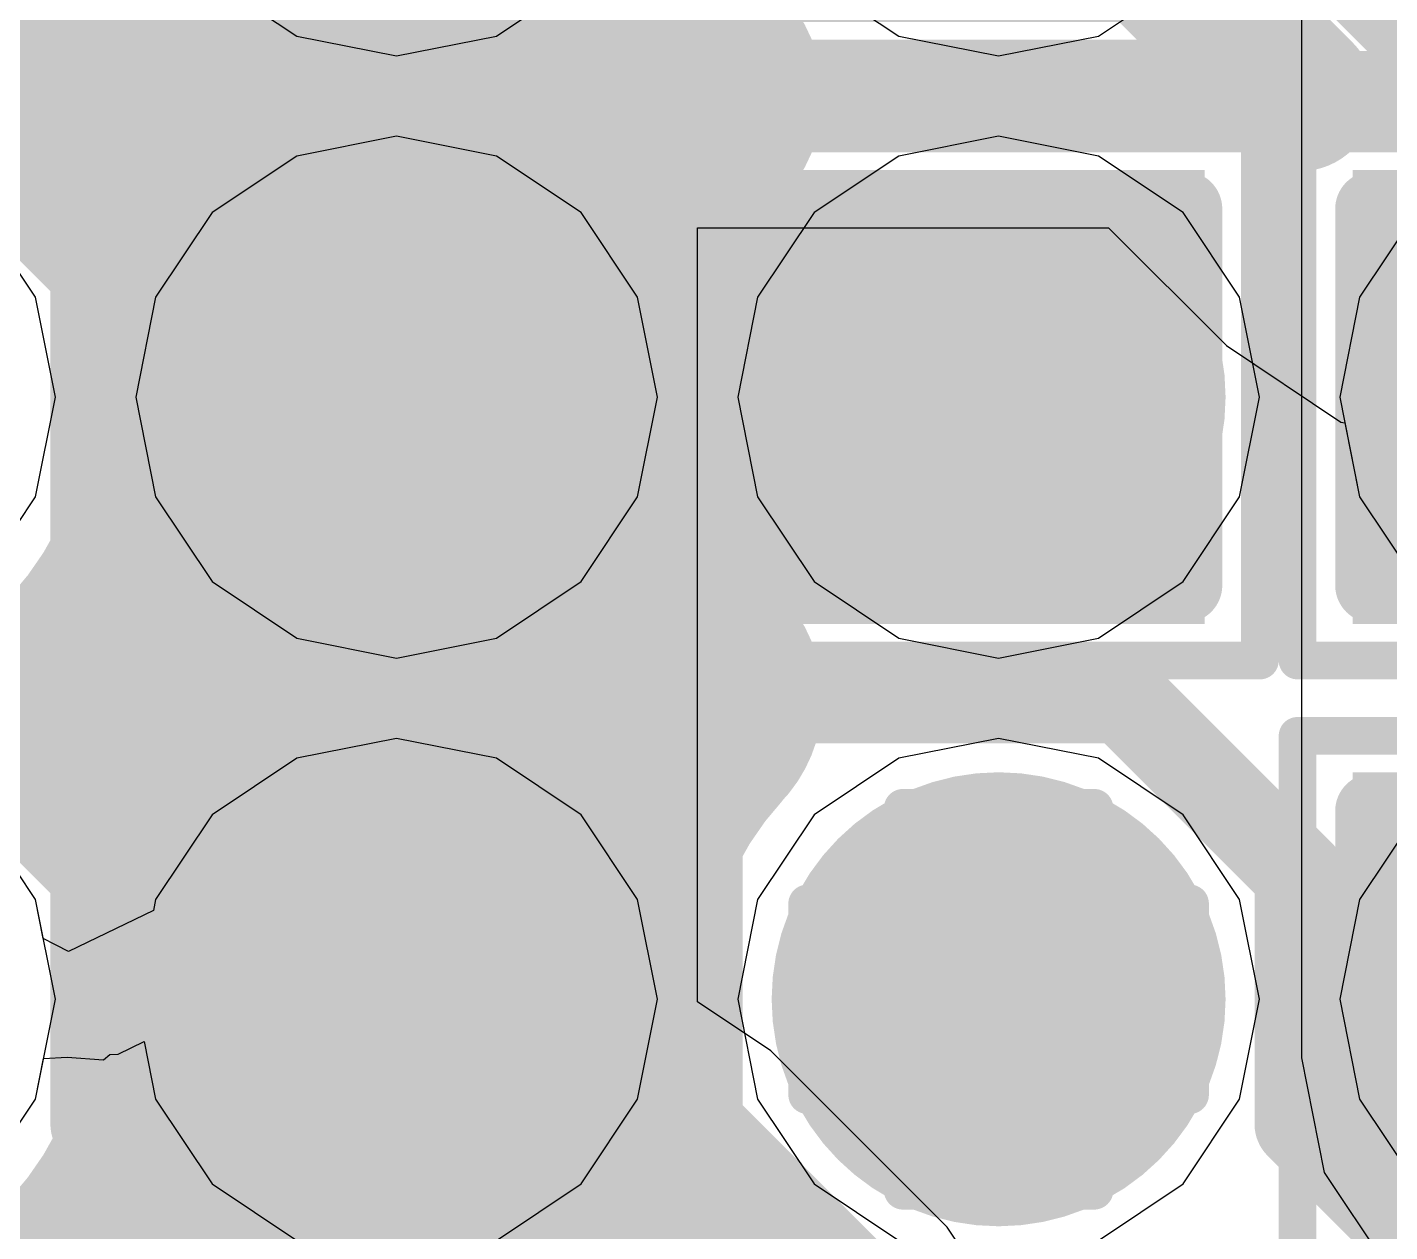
# Model space of a CAD drawing. Header units: millimetres. Extents: x 13 to 259, y -2 to 326.
# Drawn here: x 116.112 to 117.923, y 98.891 to 100.491 of the extents above; entities that cross this region are included whole.
import ezdxf

# ---------------------------------------------------------------- set-up
doc = ezdxf.new("R2010")
doc.units = ezdxf.units.MM
for name, color, linetype in [('BottomLayer', 5, 'Continuous'), ('BottomPaste', 16, 'Continuous'), ('BottomSolder', 6, 'Continuous'), ('ConnectLayer', 7, 'Continuous'), ('DrillDrawing', 1, 'Continuous'), ('Mechanical14', 56, 'Continuous'), ('Mechanical16', 56, 'Continuous'), ('MidLayer1', 16, 'Continuous'), ('MidLayer2', 76, 'Continuous'), ('MidLayer3', 90, 'Continuous'), ('MidLayer4', 156, 'Continuous'), ('MidLayer5', 130, 'Continuous'), ('MidLayer6', 216, 'Continuous'), ('MultiLayer', 9, 'Continuous'), ('TopLayer', 1, 'Continuous'), ('TopPaste', 8, 'Continuous'), ('TopSolder', 216, 'Continuous')]:
    doc.layers.add(name, color=color, linetype=linetype)

# ---------------------------------------------------------------- blocks, each defined once
blk = doc.blocks.new('CAPC0603X33N_B_2')
at = {"layer": 'BottomLayer'}
for points in [[(-0.57499758, -0.1999996), (-0.12500102, -0.1999996), (-0.57499758, 0.1999996), (-0.12500102, 0.1999996)], [(0.12500102, -0.1999996), (0.57499758, -0.1999996), (0.12500102, 0.1999996), (0.57499758, 0.1999996)]]:
    blk.add_solid(points, dxfattribs=at)
at = {"layer": 'BottomPaste'}
for points in [[(-0.57499758, -0.1999996), (-0.12500102, -0.1999996), (-0.57499758, 0.1999996), (-0.12500102, 0.1999996)], [(0.12500102, -0.1999996), (0.57499758, -0.1999996), (0.12500102, 0.1999996), (0.57499758, 0.1999996)]]:
    blk.add_solid(points, dxfattribs=at)
at = {"layer": 'BottomSolder'}
for points in [[(-0.6765975799999999, -0.3015996), (-0.02340102, -0.3015996), (-0.6765975799999999, 0.3015996), (-0.02340102, 0.3015996)], [(0.02340102, -0.3015996), (0.6765975799999999, -0.3015996), (0.02340102, 0.3015996), (0.6765975799999999, 0.3015996)]]:
    blk.add_solid(points, dxfattribs=at)
at = {"layer": 'Mechanical14', "const_width": 0.0999998}
for points in [[(-0.65000124, 0.2499995), (-0.65000124, -0.2499995)], [(0.65000124, 0.2499995), (-0.65000124, 0.2499995)], [(0.65000124, 0.2499995), (0.65000124, -0.2499995)], [(0.65000124, -0.2499995), (-0.65000124, -0.2499995)]]:
    blk.add_lwpolyline(points, dxfattribs=at)
at = {"layer": 'Mechanical14', "const_width": 0.0499999}
for points in [[(-0.67499992, 0.2499995, 1), (-0.62500256, 0.2499995, 1)], [(-0.67499992, 0.2499995, 1), (-0.62500256, 0.2499995, 1)], [(0.62500256, 0.2499995, 1), (0.67499992, 0.2499995, 1)], [(0.62500256, 0.2499995, 1), (0.67499992, 0.2499995, 1)], [(-0.67499992, -0.2499995, 1), (-0.62500256, -0.2499995, 1)], [(-0.67499992, -0.2499995, 1), (-0.62500256, -0.2499995, 1)], [(0.62500256, -0.2499995, 1), (0.67499992, -0.2499995, 1)], [(0.62500256, -0.2499995, 1), (0.67499992, -0.2499995, 1)]]:
    blk.add_lwpolyline(points, format="xyb", close=True, dxfattribs=at)
at = {"layer": 'Mechanical16', "const_width": 0.0499999}
for points in [[(-0.75000104, 0.3499993), (-0.75000104, -0.3499993)], [(0.75000104, 0.3499993), (-0.75000104, 0.3499993)], [(0.75000104, 0.3499993), (0.75000104, -0.3499993)], [(0, 0.2999994), (0, -0.2999994)], [(0.2999994, 0), (-0.2999994, 0)], [(0.75000104, -0.3499993), (-0.75000104, -0.3499993)]]:
    blk.add_lwpolyline(points, dxfattribs=at)
at = {"layer": 'Mechanical16', "const_width": 0.02499868}
for points in [[(-0.76250038, 0.3499993, 1), (-0.7375016999999999, 0.3499993, 1)], [(-0.76250038, 0.3499993, 1), (-0.7375016999999999, 0.3499993, 1)], [(0.7375016999999999, 0.3499993, 1), (0.76250038, 0.3499993, 1)], [(0.7375016999999999, 0.3499993, 1), (0.76250038, 0.3499993, 1)], [(-0.01249934, 0.2999994, 1), (0.01249934, 0.2999994, 1)], [(-0.31249874, 0, 1), (-0.28750006, 0, 1)], [(0.28750006, 0, 1), (0.31249874, 0, 1)], [(-0.01249934, -0.2999994, 1), (0.01249934, -0.2999994, 1)], [(-0.76250038, -0.3499993, 1), (-0.7375016999999999, -0.3499993, 1)], [(-0.76250038, -0.3499993, 1), (-0.7375016999999999, -0.3499993, 1)], [(0.7375016999999999, -0.3499993, 1), (0.76250038, -0.3499993, 1)], [(0.7375016999999999, -0.3499993, 1), (0.76250038, -0.3499993, 1)]]:
    blk.add_lwpolyline(points, format="xyb", close=True, dxfattribs=at)
blk = doc.blocks.new('CAPC0603X33N_B_3')
at = {"layer": 'BottomLayer'}
for points in [[(-0.57499758, -0.1999996), (-0.12500102, -0.1999996), (-0.57499758, 0.1999996), (-0.12500102, 0.1999996)], [(0.12500102, -0.1999996), (0.57499758, -0.1999996), (0.12500102, 0.1999996), (0.57499758, 0.1999996)]]:
    blk.add_solid(points, dxfattribs=at)
at = {"layer": 'BottomPaste'}
for points in [[(-0.57499758, -0.1999996), (-0.12500102, -0.1999996), (-0.57499758, 0.1999996), (-0.12500102, 0.1999996)], [(0.12500102, -0.1999996), (0.57499758, -0.1999996), (0.12500102, 0.1999996), (0.57499758, 0.1999996)]]:
    blk.add_solid(points, dxfattribs=at)
at = {"layer": 'BottomSolder'}
for points in [[(-0.6765975799999999, -0.3015996), (-0.02340102, -0.3015996), (-0.6765975799999999, 0.3015996), (-0.02340102, 0.3015996)], [(0.02340102, -0.3015996), (0.6765975799999999, -0.3015996), (0.02340102, 0.3015996), (0.6765975799999999, 0.3015996)]]:
    blk.add_solid(points, dxfattribs=at)
at = {"layer": 'Mechanical14', "const_width": 0.0999998}
for points in [[(-0.65000124, 0.2499995), (-0.65000124, -0.2499995)], [(0.65000124, 0.2499995), (-0.65000124, 0.2499995)], [(0.65000124, 0.2499995), (0.65000124, -0.2499995)], [(0.65000124, -0.2499995), (-0.65000124, -0.2499995)]]:
    blk.add_lwpolyline(points, dxfattribs=at)
at = {"layer": 'Mechanical14', "const_width": 0.0499999}
for points in [[(-0.67499992, 0.2499995, 1), (-0.62500256, 0.2499995, 1)], [(-0.67499992, 0.2499995, 1), (-0.62500256, 0.2499995, 1)], [(0.62500256, 0.2499995, 1), (0.67499992, 0.2499995, 1)], [(0.62500256, 0.2499995, 1), (0.67499992, 0.2499995, 1)], [(-0.67499992, -0.2499995, 1), (-0.62500256, -0.2499995, 1)], [(-0.67499992, -0.2499995, 1), (-0.62500256, -0.2499995, 1)], [(0.62500256, -0.2499995, 1), (0.67499992, -0.2499995, 1)], [(0.62500256, -0.2499995, 1), (0.67499992, -0.2499995, 1)]]:
    blk.add_lwpolyline(points, format="xyb", close=True, dxfattribs=at)
at = {"layer": 'Mechanical16', "const_width": 0.0499999}
for points in [[(-0.75000104, 0.3499993), (-0.75000104, -0.3499993)], [(0.75000104, 0.3499993), (-0.75000104, 0.3499993)], [(0.75000104, 0.3499993), (0.75000104, -0.3499993)], [(0, 0.2999994), (0, -0.2999994)], [(0.2999994, 0), (-0.2999994, 0)], [(0.75000104, -0.3499993), (-0.75000104, -0.3499993)]]:
    blk.add_lwpolyline(points, dxfattribs=at)
at = {"layer": 'Mechanical16', "const_width": 0.02499868}
for points in [[(-0.76250038, 0.3499993, 1), (-0.7375016999999999, 0.3499993, 1)], [(-0.76250038, 0.3499993, 1), (-0.7375016999999999, 0.3499993, 1)], [(0.7375016999999999, 0.3499993, 1), (0.76250038, 0.3499993, 1)], [(0.7375016999999999, 0.3499993, 1), (0.76250038, 0.3499993, 1)], [(-0.01249934, 0.2999994, 1), (0.01249934, 0.2999994, 1)], [(-0.31249874, 0, 1), (-0.28750006, 0, 1)], [(0.28750006, 0, 1), (0.31249874, 0, 1)], [(-0.01249934, -0.2999994, 1), (0.01249934, -0.2999994, 1)], [(-0.76250038, -0.3499993, 1), (-0.7375016999999999, -0.3499993, 1)], [(-0.76250038, -0.3499993, 1), (-0.7375016999999999, -0.3499993, 1)], [(0.7375016999999999, -0.3499993, 1), (0.76250038, -0.3499993, 1)], [(0.7375016999999999, -0.3499993, 1), (0.76250038, -0.3499993, 1)]]:
    blk.add_lwpolyline(points, format="xyb", close=True, dxfattribs=at)
blk = doc.blocks.new('CAPC0603X33N_B_16')
at = {"layer": 'BottomLayer'}
for points in [[(-0.57499758, -0.1999996), (-0.12500102, -0.1999996), (-0.57499758, 0.1999996), (-0.12500102, 0.1999996)], [(0.12500102, -0.1999996), (0.57499758, -0.1999996), (0.12500102, 0.1999996), (0.57499758, 0.1999996)]]:
    blk.add_solid(points, dxfattribs=at)
at = {"layer": 'BottomPaste'}
for points in [[(-0.57499758, -0.1999996), (-0.12500102, -0.1999996), (-0.57499758, 0.1999996), (-0.12500102, 0.1999996)], [(0.12500102, -0.1999996), (0.57499758, -0.1999996), (0.12500102, 0.1999996), (0.57499758, 0.1999996)]]:
    blk.add_solid(points, dxfattribs=at)
at = {"layer": 'BottomSolder'}
for points in [[(-0.6765975799999999, -0.3015996), (-0.02340102, -0.3015996), (-0.6765975799999999, 0.3015996), (-0.02340102, 0.3015996)], [(0.02340102, -0.3015996), (0.6765975799999999, -0.3015996), (0.02340102, 0.3015996), (0.6765975799999999, 0.3015996)]]:
    blk.add_solid(points, dxfattribs=at)
at = {"layer": 'Mechanical14', "const_width": 0.0999998}
for points in [[(-0.65000124, -0.2499995), (-0.65000124, 0.2499995)], [(-0.65000124, 0.2499995), (0.65000124, 0.2499995)], [(0.65000124, -0.2499995), (0.65000124, 0.2499995)], [(-0.65000124, -0.2499995), (0.65000124, -0.2499995)]]:
    blk.add_lwpolyline(points, dxfattribs=at)
at = {"layer": 'Mechanical14', "const_width": 0.0499999}
for points in [[(-0.67499992, 0.2499995, 1), (-0.62500256, 0.2499995, 1)], [(-0.67499992, 0.2499995, 1), (-0.62500256, 0.2499995, 1)], [(0.62500256, 0.2499995, 1), (0.67499992, 0.2499995, 1)], [(0.62500256, 0.2499995, 1), (0.67499992, 0.2499995, 1)], [(-0.67499992, -0.2499995, 1), (-0.62500256, -0.2499995, 1)], [(-0.67499992, -0.2499995, 1), (-0.62500256, -0.2499995, 1)], [(0.62500256, -0.2499995, 1), (0.67499992, -0.2499995, 1)], [(0.62500256, -0.2499995, 1), (0.67499992, -0.2499995, 1)]]:
    blk.add_lwpolyline(points, format="xyb", close=True, dxfattribs=at)
at = {"layer": 'Mechanical16', "const_width": 0.0499999}
for points in [[(-0.75000104, -0.3499993), (-0.75000104, 0.3499993)], [(-0.75000104, 0.3499993), (0.75000104, 0.3499993)], [(0.75000104, -0.3499993), (0.75000104, 0.3499993)], [(0, -0.2999994), (0, 0.2999994)], [(-0.2999994, 0), (0.2999994, 0)], [(-0.75000104, -0.3499993), (0.75000104, -0.3499993)]]:
    blk.add_lwpolyline(points, dxfattribs=at)
at = {"layer": 'Mechanical16', "const_width": 0.02499868}
for points in [[(-0.76250038, 0.3499993, 1), (-0.7375016999999999, 0.3499993, 1)], [(-0.76250038, 0.3499993, 1), (-0.7375016999999999, 0.3499993, 1)], [(0.7375016999999999, 0.3499993, 1), (0.76250038, 0.3499993, 1)], [(0.7375016999999999, 0.3499993, 1), (0.76250038, 0.3499993, 1)], [(-0.01249934, 0.2999994, 1), (0.01249934, 0.2999994, 1)], [(-0.31249874, 0, 1), (-0.28750006, 0, 1)], [(0.28750006, 0, 1), (0.31249874, 0, 1)], [(-0.01249934, -0.2999994, 1), (0.01249934, -0.2999994, 1)], [(-0.76250038, -0.3499993, 1), (-0.7375016999999999, -0.3499993, 1)], [(-0.76250038, -0.3499993, 1), (-0.7375016999999999, -0.3499993, 1)], [(0.7375016999999999, -0.3499993, 1), (0.76250038, -0.3499993, 1)], [(0.7375016999999999, -0.3499993, 1), (0.76250038, -0.3499993, 1)]]:
    blk.add_lwpolyline(points, format="xyb", close=True, dxfattribs=at)
blk = doc.blocks.new('CAPC0603X33N_B_22')
at = {"layer": 'BottomLayer'}
for points in [[(-0.57499758, -0.1999996), (-0.12500102, -0.1999996), (-0.57499758, 0.1999996), (-0.12500102, 0.1999996)], [(0.12500102, -0.1999996), (0.57499758, -0.1999996), (0.12500102, 0.1999996), (0.57499758, 0.1999996)]]:
    blk.add_solid(points, dxfattribs=at)
at = {"layer": 'BottomPaste'}
for points in [[(-0.57499758, -0.1999996), (-0.12500102, -0.1999996), (-0.57499758, 0.1999996), (-0.12500102, 0.1999996)], [(0.12500102, -0.1999996), (0.57499758, -0.1999996), (0.12500102, 0.1999996), (0.57499758, 0.1999996)]]:
    blk.add_solid(points, dxfattribs=at)
at = {"layer": 'BottomSolder'}
for points in [[(-0.6765975799999999, -0.3015996), (-0.02340102, -0.3015996), (-0.6765975799999999, 0.3015996), (-0.02340102, 0.3015996)], [(0.02340102, -0.3015996), (0.6765975799999999, -0.3015996), (0.02340102, 0.3015996), (0.6765975799999999, 0.3015996)]]:
    blk.add_solid(points, dxfattribs=at)
at = {"layer": 'Mechanical14', "const_width": 0.0999998}
for points in [[(-0.65000124, -0.2499995), (-0.65000124, 0.2499995)], [(-0.65000124, 0.2499995), (0.65000124, 0.2499995)], [(0.65000124, -0.2499995), (0.65000124, 0.2499995)], [(-0.65000124, -0.2499995), (0.65000124, -0.2499995)]]:
    blk.add_lwpolyline(points, dxfattribs=at)
at = {"layer": 'Mechanical14', "const_width": 0.0499999}
for points in [[(-0.67499992, 0.2499995, 1), (-0.62500256, 0.2499995, 1)], [(-0.67499992, 0.2499995, 1), (-0.62500256, 0.2499995, 1)], [(0.62500256, 0.2499995, 1), (0.67499992, 0.2499995, 1)], [(0.62500256, 0.2499995, 1), (0.67499992, 0.2499995, 1)], [(-0.67499992, -0.2499995, 1), (-0.62500256, -0.2499995, 1)], [(-0.67499992, -0.2499995, 1), (-0.62500256, -0.2499995, 1)], [(0.62500256, -0.2499995, 1), (0.67499992, -0.2499995, 1)], [(0.62500256, -0.2499995, 1), (0.67499992, -0.2499995, 1)]]:
    blk.add_lwpolyline(points, format="xyb", close=True, dxfattribs=at)
at = {"layer": 'Mechanical16', "const_width": 0.0499999}
for points in [[(-0.75000104, -0.3499993), (-0.75000104, 0.3499993)], [(-0.75000104, 0.3499993), (0.75000104, 0.3499993)], [(0.75000104, -0.3499993), (0.75000104, 0.3499993)], [(0, -0.2999994), (0, 0.2999994)], [(-0.2999994, 0), (0.2999994, 0)], [(-0.75000104, -0.3499993), (0.75000104, -0.3499993)]]:
    blk.add_lwpolyline(points, dxfattribs=at)
at = {"layer": 'Mechanical16', "const_width": 0.02499868}
for points in [[(-0.76250038, 0.3499993, 1), (-0.7375016999999999, 0.3499993, 1)], [(-0.76250038, 0.3499993, 1), (-0.7375016999999999, 0.3499993, 1)], [(0.7375016999999999, 0.3499993, 1), (0.76250038, 0.3499993, 1)], [(0.7375016999999999, 0.3499993, 1), (0.76250038, 0.3499993, 1)], [(-0.01249934, 0.2999994, 1), (0.01249934, 0.2999994, 1)], [(-0.31249874, 0, 1), (-0.28750006, 0, 1)], [(0.28750006, 0, 1), (0.31249874, 0, 1)], [(-0.01249934, -0.2999994, 1), (0.01249934, -0.2999994, 1)], [(-0.76250038, -0.3499993, 1), (-0.7375016999999999, -0.3499993, 1)], [(-0.76250038, -0.3499993, 1), (-0.7375016999999999, -0.3499993, 1)], [(0.7375016999999999, -0.3499993, 1), (0.76250038, -0.3499993, 1)], [(0.7375016999999999, -0.3499993, 1), (0.76250038, -0.3499993, 1)]]:
    blk.add_lwpolyline(points, format="xyb", close=True, dxfattribs=at)
blk = doc.blocks.new('BGA144C80P12X12_1000X1000X170_150')
at = {"layer": 'TopLayer', "const_width": 0.1999996}
for points in [[(1.90000128, 3.60000042, 1), (2.10000088, 3.60000042, 1)], [(2.69999968, 3.60000042, 1), (2.89999928, 3.60000042, 1)], [(1.90000128, 2.79999948, 1), (2.10000088, 2.79999948, 1)], [(2.69999968, 2.79999948, 1), (2.89999928, 2.79999948, 1)]]:
    blk.add_lwpolyline(points, format="xyb", close=True, dxfattribs=at)
at = {"layer": 'TopPaste', "const_width": 0.1999996}
for points in [[(1.90000128, 3.60000042, 1), (2.10000088, 3.60000042, 1)], [(2.69999968, 3.60000042, 1), (2.89999928, 3.60000042, 1)], [(1.90000128, 2.79999948, 1), (2.10000088, 2.79999948, 1)], [(2.69999968, 2.79999948, 1), (2.89999928, 2.79999948, 1)]]:
    blk.add_lwpolyline(points, format="xyb", close=True, dxfattribs=at)
at = {"layer": 'TopSolder', "const_width": 0.3015996}
for points in [[(1.84920128, 4.39999882, 1), (2.15080088, 4.39999882, 1)], [(2.64919968, 4.39999882, 1), (2.95079928, 4.39999882, 1)], [(1.84920128, 3.60000042, 1), (2.15080088, 3.60000042, 1)], [(2.64919968, 3.60000042, 1), (2.95079928, 3.60000042, 1)], [(1.84920128, 2.79999948, 1), (2.15080088, 2.79999948, 1)], [(2.64919968, 2.79999948, 1), (2.95079928, 2.79999948, 1)]]:
    blk.add_lwpolyline(points, format="xyb", close=True, dxfattribs=at)

msp = doc.modelspace()

# ---------------------------------------------------------------- linework, layer by layer
at = {"layer": 'BottomLayer', "const_width": 0.2499995}
for points in [[(116.47784426, 100.00001082, 1), (116.72784122, 100.00001082, 1)], [(117.2778452, 100.00001082, 1), (117.52784216, 100.00001082, 1)], [(116.47784426, 99.20001242, 1), (116.72784122, 99.20001242, 1)], [(117.2778452, 99.20001242, 1), (117.52784216, 99.20001242, 1)]]:
    msp.add_lwpolyline(points, format="xyb", close=True, dxfattribs=at)
at = {"layer": 'ConnectLayer'}
for p, q in [((117.80520254, 100.61020772), (117.80520254, 100.00001082)), ((116.3577175, 100.55488652), (116.47018108, 100.47974062)), ((116.7355044, 100.47974062), (116.84796798, 100.55488652)), ((117.15771844, 100.55488652), (117.27018202, 100.47974062)), ((117.15771844, 100.55488652), (117.27018202, 100.47974062)), ((117.53550534, 100.47974062), (117.64796892, 100.55488652)), ((117.53550534, 100.47974062), (117.64796892, 100.55488652)), ((116.47018108, 100.47974062), (116.60284274, 100.45335256)), ((116.60284274, 100.45335256), (116.7355044, 100.47974062)), ((117.27018202, 100.47974062), (117.40284368, 100.45335256)), ((117.27018202, 100.47974062), (117.40284368, 100.45335256)), ((117.40284368, 100.45335256), (117.53550534, 100.47974062)), ((117.40284368, 100.45335256), (117.53550534, 100.47974062)), ((116.60284274, 100.34667002), (116.47018108, 100.32028196)), ((116.7355044, 100.32028196), (116.60284274, 100.34667002)), ((117.40284368, 100.34667002), (117.27018202, 100.32028196)), ((117.53550534, 100.32028196), (117.40284368, 100.34667002)), ((116.47018108, 100.32028196), (116.3577175, 100.24513606)), ((116.84796798, 100.24513606), (116.7355044, 100.32028196)), ((117.27018202, 100.32028196), (117.15771844, 100.24513606)), ((117.64796892, 100.24513606), (117.53550534, 100.32028196)), ((116.12311548, 100.13267248), (116.04796958, 100.24513606)), ((116.12311548, 100.13267248), (116.04796958, 100.24513606)), ((116.3577175, 100.24513606), (116.2825716, 100.13267248)), ((116.92311388, 100.13267248), (116.84796798, 100.24513606)), ((117.15771844, 100.24513606), (117.08257254, 100.13267248)), ((117.72311482, 100.13267248), (117.64796892, 100.24513606)), ((117.95771684, 100.24513606), (117.88257094, 100.13267248)), ((117.00284702, 99.19666978), (117.00283178, 100.22500656)), ((117.00283178, 100.22500656), (117.54889622, 100.22500656)), ((117.54889622, 100.22500656), (117.70552278, 100.06838)), ((116.14950354, 100.00001082), (116.12311548, 100.13267248)), ((116.14950354, 100.00001082), (116.12311548, 100.13267248)), ((116.2825716, 100.13267248), (116.25618354, 100.00001082)), ((116.94950194, 100.00001082), (116.92311388, 100.13267248)), ((117.08257254, 100.13267248), (117.05618448, 100.00001082)), ((117.74950288, 100.00001082), (117.72311482, 100.13267248)), ((117.88257094, 100.13267248), (117.85618288, 100.00001082)), ((117.70552278, 100.06838), (117.85767894, 99.96671142)), ((116.12311548, 99.86734915999999), (116.14950354, 100.00001082)), ((116.12311548, 99.86734915999999), (116.14950354, 100.00001082)), ((116.25618354, 100.00001082), (116.2825716, 99.86734915999999)), ((116.92311388, 99.86734915999999), (116.94950194, 100.00001082)), ((117.05618448, 100.00001082), (117.08257254, 99.86734915999999)), ((117.72311482, 99.86734915999999), (117.74950288, 100.00001082)), ((117.80520254, 100.00001082), (117.80520254, 99.12221222)), ((117.85618288, 100.00001082), (117.88257094, 99.86734915999999)), ((117.85767894, 99.96671142), (117.86301802, 99.9656497)), ((117.86301802, 99.9656497), (117.88257094, 99.86734915999999)), ((116.04796958, 99.75488557999999), (116.12311548, 99.86734915999999)), ((116.04796958, 99.75488557999999), (116.12311548, 99.86734915999999)), ((116.2825716, 99.86734915999999), (116.3577175, 99.75488557999999)), ((116.84796798, 99.75488557999999), (116.92311388, 99.86734915999999)), ((117.08257254, 99.86734915999999), (117.15771844, 99.75488557999999)), ((117.64796892, 99.75488557999999), (117.72311482, 99.86734915999999)), ((117.88257094, 99.86734915999999), (117.95771684, 99.75488557999999)), ((117.88257094, 99.86734915999999), (117.95771684, 99.75488557999999)), ((116.3577175, 99.75488557999999), (116.47018108, 99.67973968)), ((116.7355044, 99.67973968), (116.84796798, 99.75488557999999)), ((117.15771844, 99.75488557999999), (117.27018202, 99.67973968)), ((117.53550534, 99.67973968), (117.64796892, 99.75488557999999)), ((116.47018108, 99.67973968), (116.60284274, 99.65335162)), ((116.60284274, 99.65335162), (116.7355044, 99.67973968)), ((117.27018202, 99.67973968), (117.40284368, 99.65335162)), ((117.40284368, 99.65335162), (117.53550534, 99.67973968)), ((116.60284274, 99.54667162), (116.47018108, 99.52028356)), ((116.7355044, 99.52028356), (116.60284274, 99.54667162)), ((117.40284368, 99.54667162), (117.27018202, 99.52028356)), ((117.53550534, 99.52028356), (117.40284368, 99.54667162)), ((116.47018108, 99.52028356), (116.3577175, 99.44513765999999)), ((116.84796798, 99.44513765999999), (116.7355044, 99.52028356)), ((117.27018202, 99.52028356), (117.15771844, 99.44513765999999)), ((117.64796892, 99.44513765999999), (117.53550534, 99.52028356)), ((116.12311548, 99.33267407999999), (116.04796958, 99.44513765999999)), ((116.12311548, 99.33267407999999), (116.04796958, 99.44513765999999)), ((116.3577175, 99.44513765999999), (116.2825716, 99.33267407999999)), ((116.92311388, 99.33267407999999), (116.84796798, 99.44513765999999)), ((117.15771844, 99.44513765999999), (117.08257254, 99.33267407999999)), ((117.72311482, 99.33267407999999), (117.64796892, 99.44513765999999)), ((117.95771684, 99.44513765999999), (117.88257094, 99.33267407999999)), ((117.95771684, 99.44513765999999), (117.88257094, 99.33267407999999)), ((116.14950354, 99.20001242), (116.12311548, 99.33267407999999)), ((116.1334609, 99.28065996), (116.12311548, 99.33267407999999)), ((116.2825716, 99.33267407999999), (116.27968362, 99.31816051999999)), ((116.94950194, 99.20001242), (116.92311388, 99.33267407999999)), ((117.08257254, 99.33267407999999), (117.05618448, 99.20001242)), ((117.74950288, 99.20001242), (117.72311482, 99.33267407999999)), ((117.88257094, 99.33267407999999), (117.85618288, 99.20001242)), ((117.88257094, 99.33267407999999), (117.85618288, 99.20001242)), ((116.27968362, 99.31816051999999), (116.16686444, 99.26356322)), ((116.16686444, 99.26356322), (116.1334609, 99.28065996)), ((116.12311548, 99.06735076), (116.14950354, 99.20001242)), ((116.92311388, 99.06735076), (116.94950194, 99.20001242)), ((117.10015442, 99.13165086), (117.00284702, 99.19666978)), ((117.05618448, 99.20001242), (117.08257254, 99.06735076)), ((117.72311482, 99.06735076), (117.74950288, 99.20001242)), ((117.85618288, 99.20001242), (117.88257094, 99.06735076)), ((117.85618288, 99.20001242), (117.88257094, 99.06735076)), ((116.23287396, 99.12716268), (116.26735446, 99.14385048)), ((116.26735446, 99.14385048), (116.2825716, 99.06735076)), ((116.12311548, 99.06735076), (116.13386984, 99.12141211999999)), ((116.13386984, 99.12141211999999), (116.16530488, 99.12323837999999)), ((116.16530488, 99.12323837999999), (116.21342772, 99.11936234)), ((116.21342772, 99.11936234), (116.2218402, 99.1265226)), ((116.2218402, 99.1265226), (116.23287396, 99.12716268)), ((117.33447704, 98.89732824), (117.10015442, 99.13165086)), ((117.80520254, 99.12221222), (117.83547172, 98.97004082)), ((116.04796958, 98.95488718), (116.12311548, 99.06735076)), ((116.04796958, 98.95488718), (116.12311548, 99.06735076)), ((116.2825716, 99.06735076), (116.3577175, 98.95488718)), ((116.84796798, 98.95488718), (116.92311388, 99.06735076)), ((117.08257254, 99.06735076), (117.15771844, 98.95488718)), ((117.64796892, 98.95488718), (117.72311482, 99.06735076)), ((117.88257094, 99.06735076), (117.95771684, 98.95488718)), ((117.88257094, 99.06735076), (117.95771684, 98.95488718)), ((117.83547172, 98.97004082), (117.92166916, 98.8410393)), ((116.3577175, 98.95488718), (116.47018108, 98.87974127999999)), ((116.7355044, 98.87974127999999), (116.84796798, 98.95488718)), ((117.15771844, 98.95488718), (117.27018202, 98.87974127999999)), ((117.53550534, 98.87974127999999), (117.64796892, 98.95488718)), ((117.39950612, 98.80000813999999), (117.33447704, 98.89732824))]:
    msp.add_line(p, q, dxfattribs=at)
at = {"layer": 'ConnectLayer', "const_width": 0.3999992}
for points in [[(116.96914122, 100.40001256, -0.3907392655626309), (116.96914122, 101.20001096)], [(116.96914122, 100.40001256, -0.3907392655626309), (116.96914122, 101.20001096)], [(116.39284316, 100.80001176, -0.1884326685178641), (116.2365468, 100.40001256)], [(116.39284316, 100.80001176, -0.1884326685178641), (116.2365468, 100.40001256)], [(116.2365468, 100.40001256, -0.1884326685178641), (116.39284316, 100.00001082)], [(116.2365468, 100.40001256, -0.1884326685178641), (116.39284316, 100.00001082)], [(116.96913868, 99.60001162, -0.3907384217260382), (116.96914122, 100.40001256)], [(116.96913868, 99.60001162, -0.3907384217260382), (116.96914122, 100.40001256)], [(116.39284316, 100.00001082, -0.188431910457638), (116.23654934, 99.60001162)], [(116.39284316, 100.00001082, -0.188431910457638), (116.23654934, 99.60001162)], [(116.23654934, 99.60001162, -0.188431910457638), (116.39284316, 99.20001242)], [(116.23654934, 99.60001162, -0.188431910457638), (116.39284316, 99.20001242)], [(116.96914122, 98.80001068, -0.3907384217260382), (116.96913868, 99.60001162)], [(116.96914122, 98.80001068, -0.3907384217260382), (116.96913868, 99.60001162)], [(116.39284316, 99.20001242, -0.1884326685178641), (116.2365468, 98.80001068)], [(116.39284316, 99.20001242, -0.1884326685178641), (116.2365468, 98.80001068)], [(116.2365468, 98.80001068, -0.1884326685178641), (116.39284316, 98.40001147999999)], [(116.2365468, 98.80001068, -0.1884326685178641), (116.39284316, 98.40001147999999)], [(117.6843087, 97.8814781, -0.8479007409944532), (116.96914122, 98.80001068)], [(117.6843087, 97.8814781, -0.8479007409944532), (116.96914122, 98.80001068)]]:
    msp.add_lwpolyline(points, format="xyb", dxfattribs=at)
for points in [[(116.39203544, 100.83085244), (116.90548882, 100.31739906)], [(116.39203544, 100.83085244), (116.90548882, 100.31739906)], [(116.34789786, 100.2258727), (116.82147832, 100.69945316)], [(116.34789786, 100.2258727), (116.82147832, 100.69945316)], [(116.39284316, 100.00001082), (116.81284486, 100.00001082)], [(116.39284316, 100.00001082), (116.81284486, 100.00001082)], [(116.39256122, 99.98179902), (116.88735068, 99.48700955999999)], [(116.39256122, 99.98179902), (116.88735068, 99.48700955999999)], [(116.3611973, 99.3906445), (116.8298654, 99.8593126)], [(116.3611973, 99.3906445), (116.8298654, 99.8593126)], [(116.39284316, 99.20001242), (116.81284486, 99.20001242)], [(116.39284316, 99.20000988), (116.76852694, 99.20000988)], [(116.38940654, 99.13642605999999), (116.87080512, 98.65502747999999)], [(116.38940654, 99.13642605999999), (116.87080512, 98.65502747999999)], [(116.3725384, 98.55345796), (116.84051816, 99.02143772)], [(116.3725384, 98.55345796), (116.84051816, 99.02143772)]]:
    msp.add_lwpolyline(points, dxfattribs=at)
at = {"layer": 'ConnectLayer', "const_width": 0.1999996}
for points in [[(116.136547, 100.40001256, 1), (116.3365466, 100.40001256, 1)], [(116.136547, 100.40001256, 1), (116.3365466, 100.40001256, 1)], [(116.136547, 100.40001256, 1), (116.3365466, 100.40001256, 1)], [(116.136547, 100.40001256, 1), (116.3365466, 100.40001256, 1)], [(116.86914142, 100.40001256, 1), (117.06914102, 100.40001256, 1)], [(116.86914142, 100.40001256, 1), (117.06914102, 100.40001256, 1)], [(116.86914142, 100.40001256, 1), (117.06914102, 100.40001256, 1)], [(116.86914142, 100.40001256, 1), (117.06914102, 100.40001256, 1)], [(116.80548902, 100.31739906, 1), (117.00548862, 100.31739906, 1)], [(116.80548902, 100.31739906, 1), (117.00548862, 100.31739906, 1)], [(116.24789806, 100.2258727, 1), (116.44789766, 100.2258727, 1)], [(116.24789806, 100.2258727, 1), (116.44789766, 100.2258727, 1)], [(116.29284336, 100.00001082, 1), (116.49284296, 100.00001082, 1)], [(116.29284336, 100.00001082, 1), (116.49284296, 100.00001082, 1)], [(116.29284336, 100.00001082, 1), (116.49284296, 100.00001082, 1)], [(116.29284336, 100.00001082, 1), (116.49284296, 100.00001082, 1)], [(116.29284336, 100.00001082, 1), (116.49284296, 100.00001082, 1)], [(116.29284336, 100.00001082, 1), (116.49284296, 100.00001082, 1)], [(116.71284506, 100.00001082, 1), (116.91284466, 100.00001082, 1)], [(116.71284506, 100.00001082, 1), (116.91284466, 100.00001082, 1)], [(116.29256142, 99.98179902, 1), (116.49256102, 99.98179902, 1)], [(116.29256142, 99.98179902, 1), (116.49256102, 99.98179902, 1)], [(116.7298656, 99.8593126, 1), (116.9298652, 99.8593126, 1)], [(116.7298656, 99.8593126, 1), (116.9298652, 99.8593126, 1)], [(116.13654954, 99.60001162, 1), (116.33654914, 99.60001162, 1)], [(116.13654954, 99.60001162, 1), (116.33654914, 99.60001162, 1)], [(116.13654954, 99.60001162, 1), (116.33654914, 99.60001162, 1)], [(116.13654954, 99.60001162, 1), (116.33654914, 99.60001162, 1)], [(116.86913888, 99.60001162, 1), (117.06913848, 99.60001162, 1)], [(116.86913888, 99.60001162, 1), (117.06913848, 99.60001162, 1)], [(116.86913888, 99.60001162, 1), (117.06913848, 99.60001162, 1)], [(116.86913888, 99.60001162, 1), (117.06913848, 99.60001162, 1)], [(116.78735088, 99.48700955999999, 1), (116.98735048, 99.48700955999999, 1)], [(116.78735088, 99.48700955999999, 1), (116.98735048, 99.48700955999999, 1)], [(116.2611975, 99.3906445, 1), (116.4611971, 99.3906445, 1)], [(116.2611975, 99.3906445, 1), (116.4611971, 99.3906445, 1)], [(116.29284336, 99.20001242, 1), (116.49284296, 99.20001242, 1)], [(116.29284336, 99.20001242, 1), (116.49284296, 99.20001242, 1)], [(116.29284336, 99.20001242, 1), (116.49284296, 99.20001242, 1)], [(116.29284336, 99.20001242, 1), (116.49284296, 99.20001242, 1)], [(116.29284336, 99.20001242, 1), (116.49284296, 99.20001242, 1)], [(116.29284336, 99.20000988, 1), (116.49284296, 99.20000988, 1)], [(116.66852714, 99.20000988, 1), (116.86852674, 99.20000988, 1)], [(116.71284506, 99.20001242, 1), (116.91284466, 99.20001242, 1)], [(116.28940674, 99.13642605999999, 1), (116.48940634, 99.13642605999999, 1)], [(116.28940674, 99.13642605999999, 1), (116.48940634, 99.13642605999999, 1)], [(116.74051836, 99.02143772, 1), (116.94051796, 99.02143772, 1)], [(116.74051836, 99.02143772, 1), (116.94051796, 99.02143772, 1)], [(116.136547, 98.80001068, 1), (116.3365466, 98.80001068, 1)], [(116.136547, 98.80001068, 1), (116.3365466, 98.80001068, 1)], [(116.136547, 98.80001068, 1), (116.3365466, 98.80001068, 1)], [(116.136547, 98.80001068, 1), (116.3365466, 98.80001068, 1)], [(116.86914142, 98.80001068, 1), (117.06914102, 98.80001068, 1)], [(116.86914142, 98.80001068, 1), (117.06914102, 98.80001068, 1)], [(116.86914142, 98.80001068, 1), (117.06914102, 98.80001068, 1)], [(116.86914142, 98.80001068, 1), (117.06914102, 98.80001068, 1)]]:
    msp.add_lwpolyline(points, format="xyb", close=True, dxfattribs=at)
at = {"layer": 'DrillDrawing', "const_width": 0.0508}
for points in [[(116.47584274, 100.12701082), (116.47584274, 100.25401082)], [(116.47584274, 100.25401082), (116.72984274, 100.25401082)], [(116.72984274, 100.12701082), (116.72984274, 100.25401082)], [(117.27584368, 100.12701082), (117.27584368, 100.25401082)], [(117.27584368, 100.25401082), (117.52984368, 100.25401082)], [(117.52984368, 100.12701082), (117.52984368, 100.25401082)], [(116.34884274, 99.87301082), (116.34884274, 100.12701082)], [(116.34884274, 100.12701082), (116.47584274, 100.12701082)], [(116.72984274, 100.12701082), (116.85684274, 100.12701082)], [(116.85684274, 99.87301082), (116.85684274, 100.12701082)], [(117.14884368, 99.87301082), (117.14884368, 100.12701082)], [(117.14884368, 100.12701082), (117.27584368, 100.12701082)], [(117.52984368, 100.12701082), (117.65684368, 100.12701082)], [(117.65684368, 99.87301082), (117.65684368, 100.12701082)], [(116.34884274, 99.87301082), (116.47584274, 99.87301082)], [(116.47584274, 99.74601082), (116.47584274, 99.87301082)], [(116.72984274, 99.87301082), (116.85684274, 99.87301082)], [(116.72984274, 99.74601082), (116.72984274, 99.87301082)], [(117.14884368, 99.87301082), (117.27584368, 99.87301082)], [(117.27584368, 99.74601082), (117.27584368, 99.87301082)], [(117.52984368, 99.87301082), (117.65684368, 99.87301082)], [(117.52984368, 99.74601082), (117.52984368, 99.87301082)], [(116.47584274, 99.74601082), (116.72984274, 99.74601082)], [(117.27584368, 99.74601082), (117.52984368, 99.74601082)], [(116.47584274, 99.32701242), (116.47584274, 99.45401242)], [(116.47584274, 99.45401242), (116.72984274, 99.45401242)], [(116.72984274, 99.32701242), (116.72984274, 99.45401242)], [(117.27584368, 99.32701242), (117.27584368, 99.45401242)], [(117.27584368, 99.45401242), (117.52984368, 99.45401242)], [(117.52984368, 99.32701242), (117.52984368, 99.45401242)], [(116.34884274, 99.07301242), (116.34884274, 99.32701242)], [(116.34884274, 99.32701242), (116.47584274, 99.32701242)], [(116.72984274, 99.32701242), (116.85684274, 99.32701242)], [(116.85684274, 99.07301242), (116.85684274, 99.32701242)], [(117.14884368, 99.07301242), (117.14884368, 99.32701242)], [(117.14884368, 99.32701242), (117.27584368, 99.32701242)], [(117.52984368, 99.32701242), (117.65684368, 99.32701242)], [(117.65684368, 99.07301242), (117.65684368, 99.32701242)], [(116.34884274, 99.07301242), (116.47584274, 99.07301242)], [(116.47584274, 98.94601242), (116.47584274, 99.07301242)], [(116.72984274, 99.07301242), (116.85684274, 99.07301242)], [(116.72984274, 98.94601242), (116.72984274, 99.07301242)], [(117.14884368, 99.07301242), (117.27584368, 99.07301242)], [(117.27584368, 98.94601242), (117.27584368, 99.07301242)], [(117.52984368, 99.07301242), (117.65684368, 99.07301242)], [(117.52984368, 98.94601242), (117.52984368, 99.07301242)], [(116.47584274, 98.94601242), (116.72984274, 98.94601242)], [(117.27584368, 98.94601242), (117.52984368, 98.94601242)]]:
    msp.add_lwpolyline(points, dxfattribs=at)
at = {"layer": 'DrillDrawing', "const_width": 0.0254}
for points in [[(116.46314274, 100.25401082, 1), (116.48854274, 100.25401082, 1)], [(116.46314274, 100.25401082, 1), (116.48854274, 100.25401082, 1)], [(116.71714274, 100.25401082, 1), (116.74254274, 100.25401082, 1)], [(116.71714274, 100.25401082, 1), (116.74254274, 100.25401082, 1)], [(117.26314368, 100.25401082, 1), (117.28854368, 100.25401082, 1)], [(117.26314368, 100.25401082, 1), (117.28854368, 100.25401082, 1)], [(117.51714368, 100.25401082, 1), (117.54254368, 100.25401082, 1)], [(117.51714368, 100.25401082, 1), (117.54254368, 100.25401082, 1)], [(116.33614274, 100.12701082, 1), (116.36154274, 100.12701082, 1)], [(116.33614274, 100.12701082, 1), (116.36154274, 100.12701082, 1)], [(116.46314274, 100.12701082, 1), (116.48854274, 100.12701082, 1)], [(116.46314274, 100.12701082, 1), (116.48854274, 100.12701082, 1)], [(116.71714274, 100.12701082, 1), (116.74254274, 100.12701082, 1)], [(116.71714274, 100.12701082, 1), (116.74254274, 100.12701082, 1)], [(116.84414274, 100.12701082, 1), (116.86954274, 100.12701082, 1)], [(116.84414274, 100.12701082, 1), (116.86954274, 100.12701082, 1)], [(117.13614368, 100.12701082, 1), (117.16154368, 100.12701082, 1)], [(117.13614368, 100.12701082, 1), (117.16154368, 100.12701082, 1)], [(117.26314368, 100.12701082, 1), (117.28854368, 100.12701082, 1)], [(117.26314368, 100.12701082, 1), (117.28854368, 100.12701082, 1)], [(117.51714368, 100.12701082, 1), (117.54254368, 100.12701082, 1)], [(117.51714368, 100.12701082, 1), (117.54254368, 100.12701082, 1)], [(117.64414368, 100.12701082, 1), (117.66954368, 100.12701082, 1)], [(117.64414368, 100.12701082, 1), (117.66954368, 100.12701082, 1)], [(116.33614274, 99.87301082, 1), (116.36154274, 99.87301082, 1)], [(116.33614274, 99.87301082, 1), (116.36154274, 99.87301082, 1)], [(116.46314274, 99.87301082, 1), (116.48854274, 99.87301082, 1)], [(116.46314274, 99.87301082, 1), (116.48854274, 99.87301082, 1)], [(116.71714274, 99.87301082, 1), (116.74254274, 99.87301082, 1)], [(116.71714274, 99.87301082, 1), (116.74254274, 99.87301082, 1)], [(116.84414274, 99.87301082, 1), (116.86954274, 99.87301082, 1)], [(116.84414274, 99.87301082, 1), (116.86954274, 99.87301082, 1)], [(117.13614368, 99.87301082, 1), (117.16154368, 99.87301082, 1)], [(117.13614368, 99.87301082, 1), (117.16154368, 99.87301082, 1)], [(117.26314368, 99.87301082, 1), (117.28854368, 99.87301082, 1)], [(117.26314368, 99.87301082, 1), (117.28854368, 99.87301082, 1)], [(117.51714368, 99.87301082, 1), (117.54254368, 99.87301082, 1)], [(117.51714368, 99.87301082, 1), (117.54254368, 99.87301082, 1)], [(117.64414368, 99.87301082, 1), (117.66954368, 99.87301082, 1)], [(117.64414368, 99.87301082, 1), (117.66954368, 99.87301082, 1)], [(116.46314274, 99.74601082, 1), (116.48854274, 99.74601082, 1)], [(116.46314274, 99.74601082, 1), (116.48854274, 99.74601082, 1)], [(116.71714274, 99.74601082, 1), (116.74254274, 99.74601082, 1)], [(116.71714274, 99.74601082, 1), (116.74254274, 99.74601082, 1)], [(117.26314368, 99.74601082, 1), (117.28854368, 99.74601082, 1)], [(117.26314368, 99.74601082, 1), (117.28854368, 99.74601082, 1)], [(117.51714368, 99.74601082, 1), (117.54254368, 99.74601082, 1)], [(117.51714368, 99.74601082, 1), (117.54254368, 99.74601082, 1)], [(116.46314274, 99.45401242, 1), (116.48854274, 99.45401242, 1)], [(116.46314274, 99.45401242, 1), (116.48854274, 99.45401242, 1)], [(116.71714274, 99.45401242, 1), (116.74254274, 99.45401242, 1)], [(116.71714274, 99.45401242, 1), (116.74254274, 99.45401242, 1)], [(117.26314368, 99.45401242, 1), (117.28854368, 99.45401242, 1)], [(117.26314368, 99.45401242, 1), (117.28854368, 99.45401242, 1)], [(117.51714368, 99.45401242, 1), (117.54254368, 99.45401242, 1)], [(117.51714368, 99.45401242, 1), (117.54254368, 99.45401242, 1)], [(116.33614274, 99.32701242, 1), (116.36154274, 99.32701242, 1)], [(116.33614274, 99.32701242, 1), (116.36154274, 99.32701242, 1)], [(116.46314274, 99.32701242, 1), (116.48854274, 99.32701242, 1)], [(116.46314274, 99.32701242, 1), (116.48854274, 99.32701242, 1)], [(116.71714274, 99.32701242, 1), (116.74254274, 99.32701242, 1)], [(116.71714274, 99.32701242, 1), (116.74254274, 99.32701242, 1)], [(116.84414274, 99.32701242, 1), (116.86954274, 99.32701242, 1)], [(116.84414274, 99.32701242, 1), (116.86954274, 99.32701242, 1)], [(117.13614368, 99.32701242, 1), (117.16154368, 99.32701242, 1)], [(117.13614368, 99.32701242, 1), (117.16154368, 99.32701242, 1)], [(117.26314368, 99.32701242, 1), (117.28854368, 99.32701242, 1)], [(117.26314368, 99.32701242, 1), (117.28854368, 99.32701242, 1)], [(117.51714368, 99.32701242, 1), (117.54254368, 99.32701242, 1)], [(117.51714368, 99.32701242, 1), (117.54254368, 99.32701242, 1)], [(117.64414368, 99.32701242, 1), (117.66954368, 99.32701242, 1)], [(117.64414368, 99.32701242, 1), (117.66954368, 99.32701242, 1)], [(116.33614274, 99.07301242, 1), (116.36154274, 99.07301242, 1)], [(116.33614274, 99.07301242, 1), (116.36154274, 99.07301242, 1)], [(116.46314274, 99.07301242, 1), (116.48854274, 99.07301242, 1)], [(116.46314274, 99.07301242, 1), (116.48854274, 99.07301242, 1)], [(116.71714274, 99.07301242, 1), (116.74254274, 99.07301242, 1)], [(116.71714274, 99.07301242, 1), (116.74254274, 99.07301242, 1)], [(116.84414274, 99.07301242, 1), (116.86954274, 99.07301242, 1)], [(116.84414274, 99.07301242, 1), (116.86954274, 99.07301242, 1)], [(117.13614368, 99.07301242, 1), (117.16154368, 99.07301242, 1)], [(117.13614368, 99.07301242, 1), (117.16154368, 99.07301242, 1)], [(117.26314368, 99.07301242, 1), (117.28854368, 99.07301242, 1)], [(117.26314368, 99.07301242, 1), (117.28854368, 99.07301242, 1)], [(117.51714368, 99.07301242, 1), (117.54254368, 99.07301242, 1)], [(117.51714368, 99.07301242, 1), (117.54254368, 99.07301242, 1)], [(117.64414368, 99.07301242, 1), (117.66954368, 99.07301242, 1)], [(117.64414368, 99.07301242, 1), (117.66954368, 99.07301242, 1)], [(116.46314274, 98.94601242, 1), (116.48854274, 98.94601242, 1)], [(116.46314274, 98.94601242, 1), (116.48854274, 98.94601242, 1)], [(116.71714274, 98.94601242, 1), (116.74254274, 98.94601242, 1)], [(116.71714274, 98.94601242, 1), (116.74254274, 98.94601242, 1)], [(117.26314368, 98.94601242, 1), (117.28854368, 98.94601242, 1)], [(117.26314368, 98.94601242, 1), (117.28854368, 98.94601242, 1)], [(117.51714368, 98.94601242, 1), (117.54254368, 98.94601242, 1)], [(117.51714368, 98.94601242, 1), (117.54254368, 98.94601242, 1)]]:
    msp.add_lwpolyline(points, format="xyb", close=True, dxfattribs=at)
at = {"layer": 'MidLayer1', "const_width": 0.1999996}
for points in [[(116.50284294, 100.00001082, 1), (116.70284254, 100.00001082, 1)], [(117.30284388, 100.00001082, 1), (117.50284348, 100.00001082, 1)], [(116.50284294, 99.20001242, 1), (116.70284254, 99.20001242, 1)], [(117.30284388, 99.20001242, 1), (117.50284348, 99.20001242, 1)]]:
    msp.add_lwpolyline(points, format="xyb", close=True, dxfattribs=at)
at = {"layer": 'MidLayer2'}
for points, const_width in [([(117.40284368, 100.80001176), (117.80284288, 100.40001256)], 0.1999996), ([(116.10106828, 100.71999414), (116.42105748, 100.40000494)], 0.1199896), ([(115.968526, 100.40000494), (116.20283846, 100.16569248)], 0.1199896), ([(116.42105748, 100.40000494), (116.7685244, 100.40000494)], 0.1199896), ([(116.7685244, 100.40000494), (117.00283686, 100.16569248)], 0.1199896), ([(117.80284288, 100.40001256), (118.62092608, 100.40001256)], 0.11999976), ([(116.20283846, 99.03434091999999), (116.20283846, 100.16569248)], 0.1199896), ([(117.00283686, 99.36566868), (117.00283686, 100.16569248)], 0.1199896), ([(117.00283686, 99.36566868), (117.00284956, 99.36568138)], 0.1199896), ([(117.00284956, 99.03433075999999), (117.00284956, 99.36568138)], 0.1199896), ([(116.20283846, 99.03434091999999), (116.43717378, 98.80000559999999)], 0.1199896), ([(117.00284956, 99.03433075999999), (117.23717218, 98.80000813999999)], 0.1199896)]:
    msp.add_lwpolyline(points, dxfattribs=dict(at, const_width=const_width))
for points, const_width in [([(117.75284298, 100.40001256, 1), (117.85284278, 100.40001256, 1)], 0.0999998), ([(116.39106008, 100.40000494, 1), (116.45105488, 100.40000494, 1)], 0.05999479999999999), ([(116.39106008, 100.40000494, 1), (116.45105488, 100.40000494, 1)], 0.05999479999999999), ([(116.738527, 100.40000494, 1), (116.7985218, 100.40000494, 1)], 0.05999479999999999), ([(116.738527, 100.40000494, 1), (116.7985218, 100.40000494, 1)], 0.05999479999999999), ([(117.77284294, 100.40001256, 1), (117.83284282, 100.40001256, 1)], 0.05999988), ([(116.17284106, 100.16569248, 1), (116.23283586, 100.16569248, 1)], 0.05999479999999999), ([(116.17284106, 100.16569248, 1), (116.23283586, 100.16569248, 1)], 0.05999479999999999), ([(116.97283946, 100.16569248, 1), (117.03283426, 100.16569248, 1)], 0.05999479999999999), ([(116.97283946, 100.16569248, 1), (117.03283426, 100.16569248, 1)], 0.05999479999999999), ([(116.50284294, 100.00001082, 1), (116.70284254, 100.00001082, 1)], 0.1999996), ([(117.30284388, 100.00001082, 1), (117.50284348, 100.00001082, 1)], 0.1999996), ([(116.97283946, 99.36566868, 1), (117.03283426, 99.36566868, 1)], 0.05999479999999999), ([(116.97283946, 99.36566868, 1), (117.03283426, 99.36566868, 1)], 0.05999479999999999), ([(116.97285216, 99.36568138, 1), (117.03284696, 99.36568138, 1)], 0.05999479999999999), ([(116.97285216, 99.36568138, 1), (117.03284696, 99.36568138, 1)], 0.05999479999999999), ([(116.50284294, 99.20001242, 1), (116.70284254, 99.20001242, 1)], 0.1999996), ([(117.30284388, 99.20001242, 1), (117.50284348, 99.20001242, 1)], 0.1999996), ([(116.17284106, 99.03434091999999, 1), (116.23283586, 99.03434091999999, 1)], 0.05999479999999999), ([(116.17284106, 99.03434091999999, 1), (116.23283586, 99.03434091999999, 1)], 0.05999479999999999), ([(116.97285216, 99.03433075999999, 1), (117.03284696, 99.03433075999999, 1)], 0.05999479999999999), ([(116.97285216, 99.03433075999999, 1), (117.03284696, 99.03433075999999, 1)], 0.05999479999999999)]:
    msp.add_lwpolyline(points, format="xyb", close=True, dxfattribs=dict(at, const_width=const_width))
at = {"layer": 'MidLayer3', "const_width": 0.11999976}
for points in [[(115.63716014, 100.40001002), (118.36852628, 100.40001002)], [(114.8371592, 99.60001162), (117.56852788, 99.60001162)], [(117.56852788, 99.60001162), (117.80284288, 99.36569662)], [(117.80284288, 99.03432822), (117.80284288, 99.36569662)], [(117.80284288, 99.03432822), (118.03716042, 98.80001068)]]:
    msp.add_lwpolyline(points, dxfattribs=at)
at = {"layer": 'MidLayer3'}
for points, const_width in [([(116.50284294, 100.00001082, 1), (116.70284254, 100.00001082, 1)], 0.1999996), ([(117.30284388, 100.00001082, 1), (117.50284348, 100.00001082, 1)], 0.1999996), ([(117.53852794, 99.60001162, 1), (117.59852782, 99.60001162, 1)], 0.05999988), ([(117.53852794, 99.60001162, 1), (117.59852782, 99.60001162, 1)], 0.05999988), ([(117.77284294, 99.36569662, 1), (117.83284282, 99.36569662, 1)], 0.05999988), ([(117.77284294, 99.36569662, 1), (117.83284282, 99.36569662, 1)], 0.05999988), ([(116.50284294, 99.20001242, 1), (116.70284254, 99.20001242, 1)], 0.1999996), ([(117.30284388, 99.20001242, 1), (117.50284348, 99.20001242, 1)], 0.1999996), ([(117.77284294, 99.03432822, 1), (117.83284282, 99.03432822, 1)], 0.05999988), ([(117.77284294, 99.03432822, 1), (117.83284282, 99.03432822, 1)], 0.05999988)]:
    msp.add_lwpolyline(points, format="xyb", close=True, dxfattribs=dict(at, const_width=const_width))
at = {"layer": 'MidLayer4', "const_width": 0.1199896}
for points in [[(117.80284796, 100.6343301), (118.03716042, 100.40001764)], [(115.96851838, 99.60001416), (116.20284354, 99.36568899999999)], [(116.20284354, 99.03433838), (116.20284354, 99.36568899999999)], [(116.20284354, 99.03433838), (116.4371687, 98.80001322)]]:
    msp.add_lwpolyline(points, dxfattribs=at)
at = {"layer": 'MidLayer4'}
for points, const_width in [([(116.50284294, 100.00001082, 1), (116.70284254, 100.00001082, 1)], 0.1999996), ([(117.30284388, 100.00001082, 1), (117.50284348, 100.00001082, 1)], 0.1999996), ([(116.17284614, 99.36568899999999, 1), (116.23284094, 99.36568899999999, 1)], 0.05999479999999999), ([(116.17284614, 99.36568899999999, 1), (116.23284094, 99.36568899999999, 1)], 0.05999479999999999), ([(116.50284294, 99.20001242, 1), (116.70284254, 99.20001242, 1)], 0.1999996), ([(117.30284388, 99.20001242, 1), (117.50284348, 99.20001242, 1)], 0.1999996), ([(116.17284614, 99.03433838, 1), (116.23284094, 99.03433838, 1)], 0.05999479999999999), ([(116.17284614, 99.03433838, 1), (116.23284094, 99.03433838, 1)], 0.05999479999999999)]:
    msp.add_lwpolyline(points, format="xyb", close=True, dxfattribs=dict(at, const_width=const_width))
at = {"layer": 'MidLayer5', "const_width": 0.1999996}
for points in [[(116.50284294, 100.00001082, 1), (116.70284254, 100.00001082, 1)], [(117.30284388, 100.00001082, 1), (117.50284348, 100.00001082, 1)], [(116.50284294, 99.20001242, 1), (116.70284254, 99.20001242, 1)], [(117.30284388, 99.20001242, 1), (117.50284348, 99.20001242, 1)]]:
    msp.add_lwpolyline(points, format="xyb", close=True, dxfattribs=at)
at = {"layer": 'MidLayer6', "const_width": 0.1999996}
for points in [[(116.50284294, 100.00001082, 1), (116.70284254, 100.00001082, 1)], [(117.30284388, 100.00001082, 1), (117.50284348, 100.00001082, 1)], [(116.50284294, 99.20001242, 1), (116.70284254, 99.20001242, 1)], [(117.30284388, 99.20001242, 1), (117.50284348, 99.20001242, 1)]]:
    msp.add_lwpolyline(points, format="xyb", close=True, dxfattribs=at)
at = {"layer": 'MultiLayer', "const_width": 0.2499995}
for points in [[(116.47784426, 100.00001082, 1), (116.72784122, 100.00001082, 1)], [(117.2778452, 100.00001082, 1), (117.52784216, 100.00001082, 1)], [(116.47784426, 99.20001242, 1), (116.72784122, 99.20001242, 1)], [(117.2778452, 99.20001242, 1), (117.52784216, 99.20001242, 1)]]:
    msp.add_lwpolyline(points, format="xyb", close=True, dxfattribs=at)
at = {"layer": 'TopLayer', "const_width": 0.2499995}
for points in [[(116.47784426, 100.00001082, 1), (116.72784122, 100.00001082, 1)], [(117.2778452, 100.00001082, 1), (117.52784216, 100.00001082, 1)], [(116.47784426, 99.20001242, 1), (116.72784122, 99.20001242, 1)], [(117.2778452, 99.20001242, 1), (117.52784216, 99.20001242, 1)]]:
    msp.add_lwpolyline(points, format="xyb", close=True, dxfattribs=at)

# ---------------------------------------------------------------- block references
for name, p, rotation in [('BGA144C80P12X12_1000X1000X170_150', (113.80284326, 102.0000119), 270), ('CAPC0603X33N_B_22', (117.00004286, 100.80000922), 360), ('CAPC0603X33N_B_16', (117.0000454, 100.00001082), 360), ('CAPC0603X33N_B_2', (118.55004484, 100.00001082), 180), ('CAPC0603X33N_B_3', (118.55004484, 99.20000988), 180)]:
    msp.add_blockref(name, p, dxfattribs=dict(rotation=rotation))

doc.saveas('drawing.dxf')
